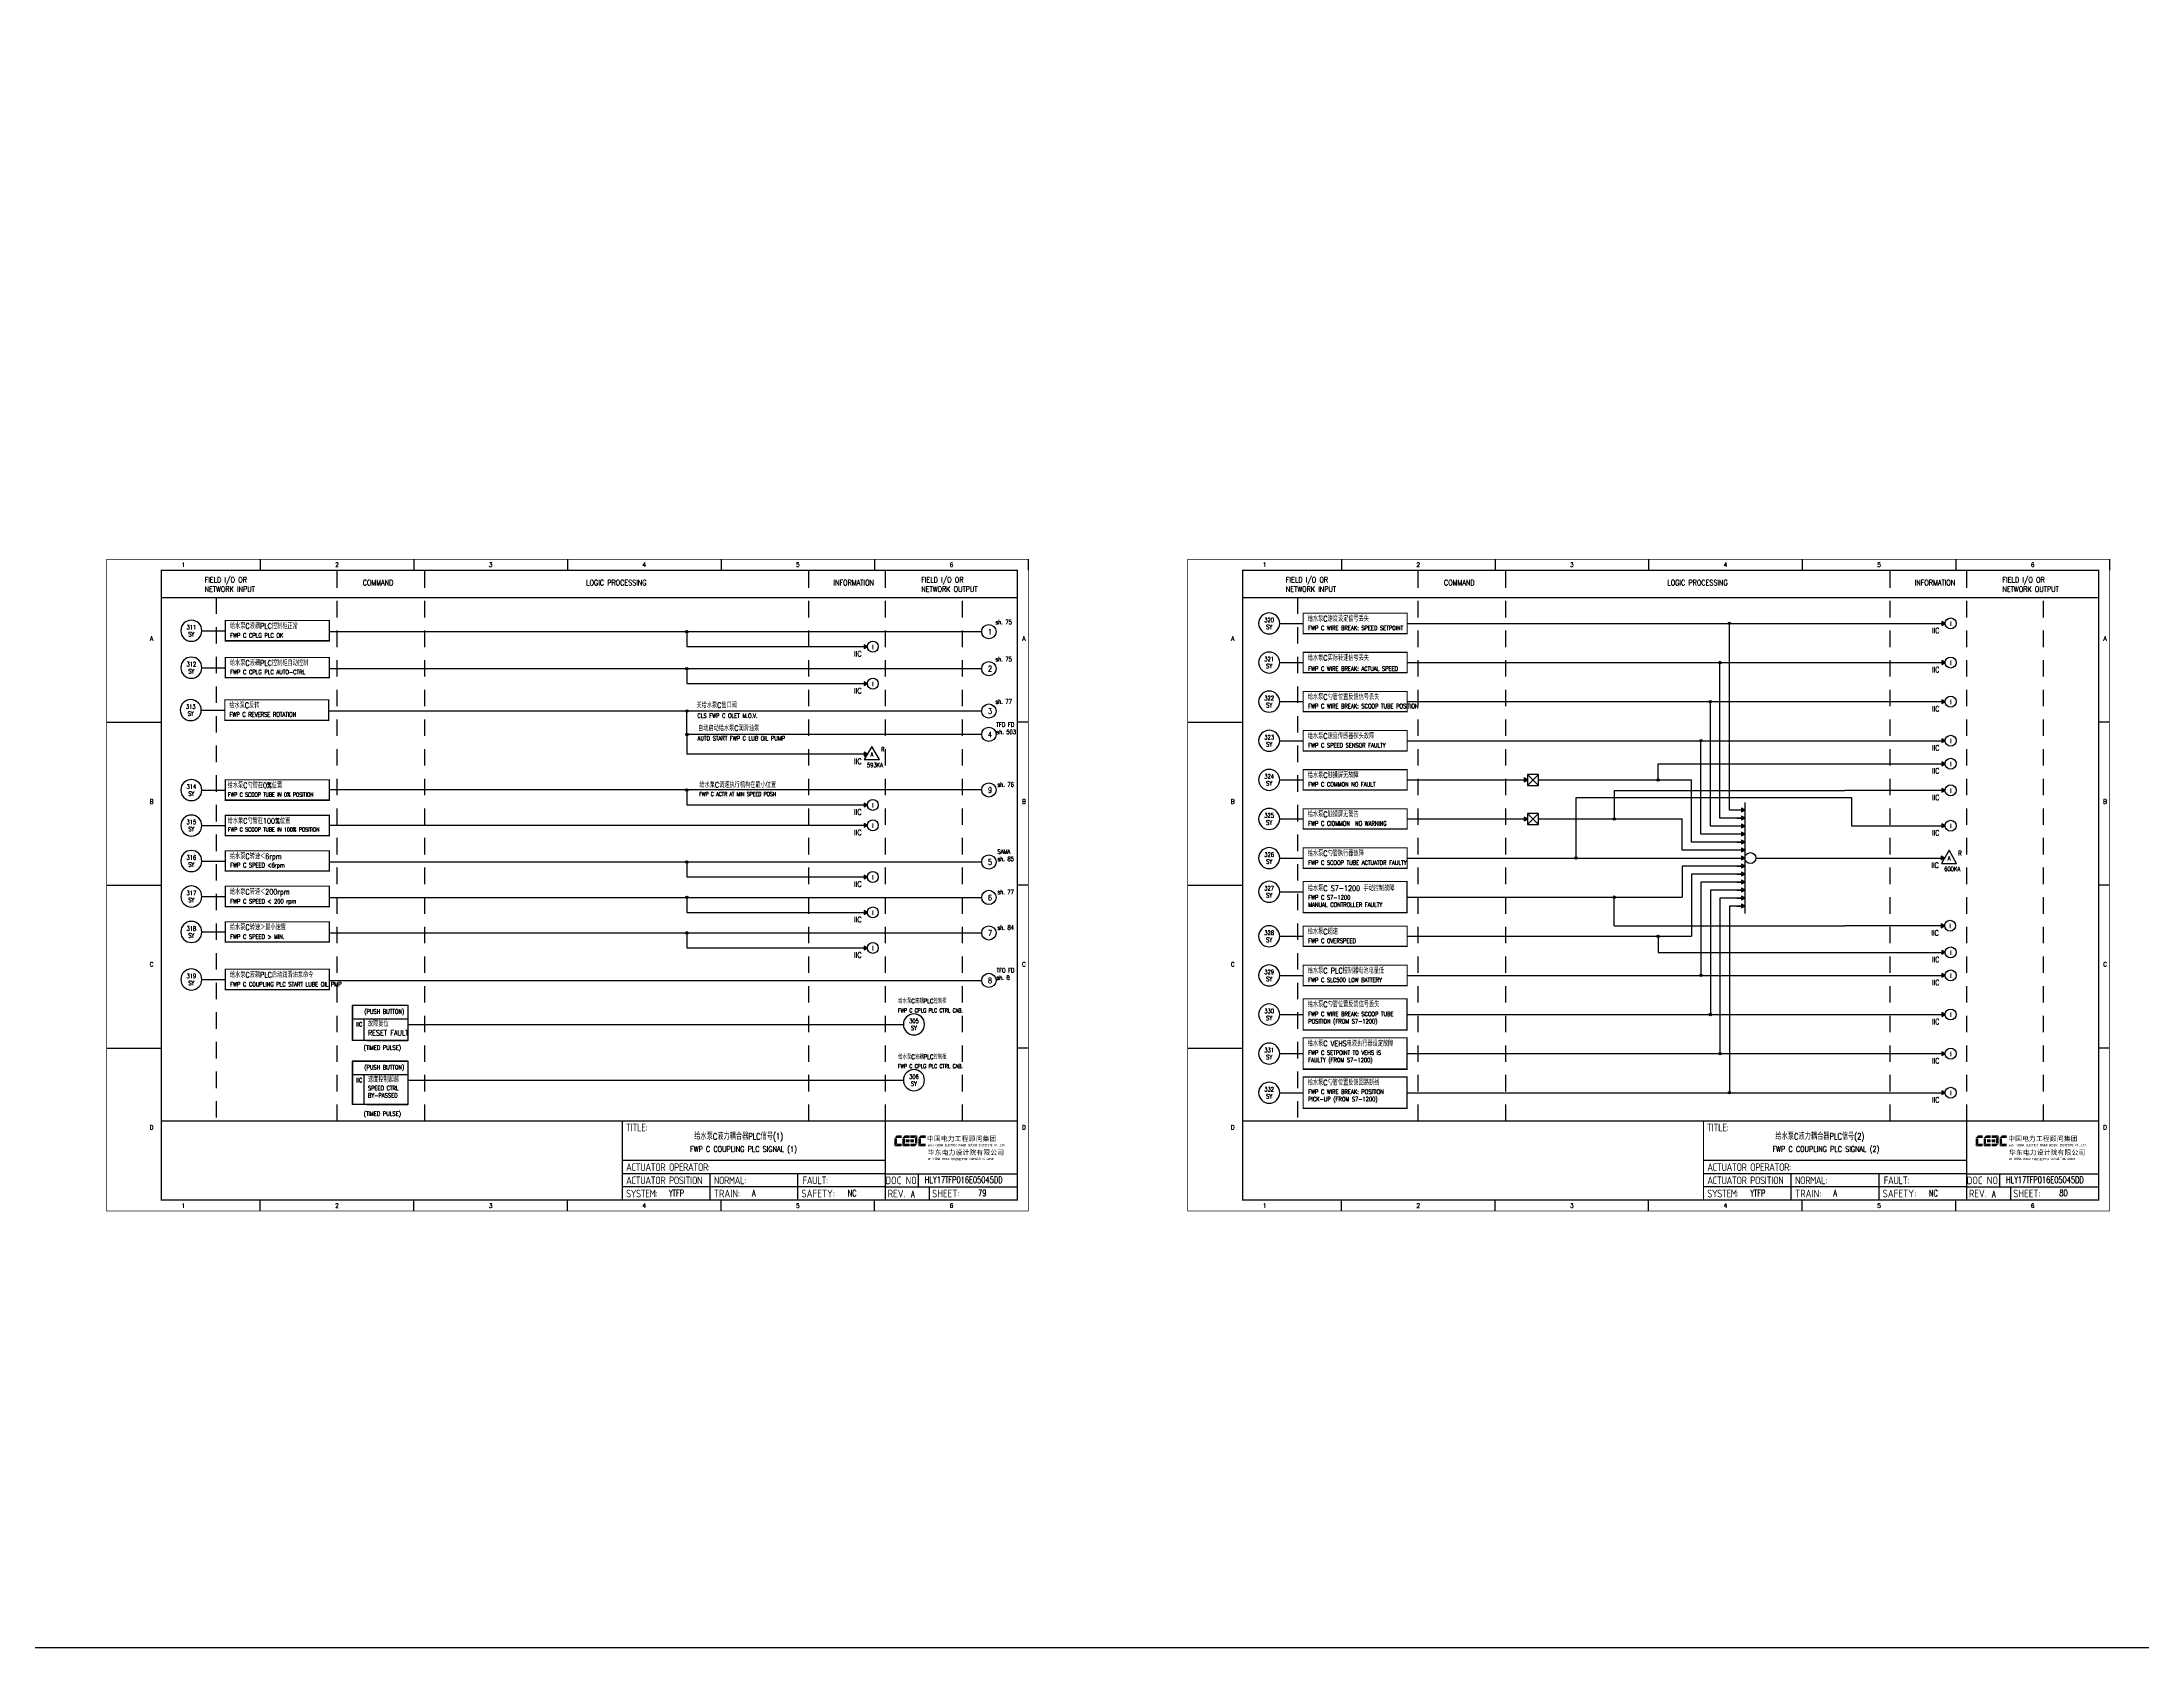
# Model space of a CAD drawing. Header units: millimetres. Extents: x 38833 to 52469, y 29493 to 32647.
# Drawn here: x 46962 to 47919, y 29493 to 30225 of the extents above; entities that cross this region are included whole.
import ezdxf
from ezdxf.enums import TextEntityAlignment as Align

# ---------------------------------------------------------------- set-up
doc = ezdxf.new("R2010")
doc.units = ezdxf.units.MM
doc.linetypes.add('DASHED', pattern=[0.75, 0.5, -0.25])
doc.linetypes.add('JIS_02_0.7', pattern=[1.35, 0.75, -0.6])
for name, color, linetype in [('BORDER', 1, 'Continuous'), ('INSTRUMENT', 4, 'Continuous'), ('MLINE', 6, 'Continuous'), ('TITLE', 1, 'Continuous'), ('TK', 7, 'Continuous'), ('图框_外框线', 7, 'Continuous'), ('图框_标题栏文字', 6, 'Continuous')]:
    doc.layers.add(name, color=color, linetype=linetype)
doc.styles.add('ecepdi', font='simhei.ttf', dxfattribs={"width": 0.9})
doc.styles.get("Standard").update_dxf_attribs({"font": 'romans.shx', "width": 0.7, "bigfont": 'hztxta.shx'})
doc.styles.add('工程字', font='gbenor.shx', dxfattribs={"bigfont": 'gbcbig.shx'})

# ---------------------------------------------------------------- blocks, each defined once
blk = doc.blocks.new('INS00')
at = {"layer": 'INSTRUMENT', "color": 0}
blk.add_lwpolyline([(6, 0, 1), (-6, 0, 1)], format="xyb", close=True, dxfattribs=at)
at = {"layer": 'INSTRUMENT', "flags": 1}
for tag, p in [('INSNAM', (0, 9)), ('INSDGN', (0, -9)), ('INSSUP', (0, -15)), ('INSMAN', (0, -18)), ('INSREM', (0, -21)), ('INSTYP', (0, -12))]:
    blk.add_attdef(tag, text='', height=3, dxfattribs=at).set_placement(p, align=Align.TOP_CENTER)
at = {"layer": 'INSTRUMENT', "width": 0.7}
for tag, p in [('INSIDE', (0, 2)), ('INSSYS', (0, -2))]:
    blk.add_attdef(tag, text='', height=2.5, dxfattribs=at).set_placement(p, align=Align.MIDDLE)
for tag, p in [('INSHH', (6, 3.5)), ('INSL', (6, -3)), ('INSLL', (6, -6))]:
    blk.add_attdef(tag, p, '', height=2.5, dxfattribs=at)
at = {"layer": 'INSTRUMENT', "linetype": 'DASHED', "width": 0.7}
blk.add_attdef('INSH', (6, 0.5), '', height=2.5, dxfattribs=at)
blk = doc.blocks.new('A$C1E0003F3')
h = blk.add_hatch(color=152)
edge = h.paths.add_edge_path()
edge.add_ellipse((5.15, 4.41), major_axis=(0, 0.211), ratio=0.769231, start_angle=-90, end_angle=0)
edge.add_line((5.15, 4.62), (3.22, 4.62))
edge.add_line((3.22, 4.62), (2.09, 3.35))
edge.add_line((2.09, 3.35), (5.32, 3.35))
edge.add_line((5.32, 3.35), (5.32, 4.41))
h.paths.add_polyline_path([(3.22, 3.23), (2.09, 3.23), (2.09, -0.36), (3.22, 0.91)])
edge = h.paths.add_edge_path()
edge.add_line((5.32, 0.81), (3.27, 0.81))
edge.add_line((3.27, 0.81), (2.13, -0.46))
edge.add_line((2.13, -0.46), (5.15, -0.46))
edge.add_ellipse((5.15, -0.25), major_axis=(0, 0.211), ratio=0.769231, start_angle=180, end_angle=270)
edge.add_line((5.32, -0.25), (5.32, 0.81))
h = blk.add_hatch(color=152)
edge = h.paths.add_edge_path()
edge.add_ellipse((8.78, 4.41), major_axis=(0, 0.211), ratio=0.769231, start_angle=-90, end_angle=0)
edge.add_line((8.78, 4.62), (6.84, 4.62))
edge.add_line((6.84, 4.62), (5.71, 3.35))
edge.add_line((5.71, 3.35), (8.94, 3.35))
edge.add_line((8.94, 3.35), (8.94, 4.41))
h.paths.add_polyline_path([(6.84, 3.23), (5.71, 3.23), (5.71, -0.36), (6.84, 0.91)])
edge = h.paths.add_edge_path()
edge.add_ellipse((8.78, 2.49), major_axis=(0, 0.211), ratio=0.769231, start_angle=-90, end_angle=0)
edge.add_line((8.78, 2.7), (7.22, 2.7))
edge.add_line((7.22, 2.7), (7.22, 1.44))
edge.add_line((7.22, 1.44), (8.78, 1.44))
edge.add_ellipse((8.78, 1.65), major_axis=(0, 0.211), ratio=0.769231, start_angle=180, end_angle=270)
edge.add_line((8.94, 1.65), (8.94, 2.49))
edge = h.paths.add_edge_path()
edge.add_line((8.94, 0.81), (6.89, 0.81))
edge.add_line((6.89, 0.81), (5.75, -0.46))
edge.add_line((5.75, -0.46), (8.78, -0.46))
edge.add_ellipse((8.78, -0.25), major_axis=(0, 0.211), ratio=0.769231, start_angle=180, end_angle=270)
edge.add_line((8.94, -0.25), (8.94, 0.81))
h = blk.add_hatch(color=1)
edge = h.paths.add_edge_path()
edge.add_line((12.48, 4.62), (9.46, 4.62))
edge.add_ellipse((9.46, 4.41), major_axis=(0, 0.211), ratio=0.769231, start_angle=0, end_angle=90)
edge.add_line((9.3, 4.41), (9.3, 3.35))
edge.add_line((9.3, 3.35), (11.35, 3.35))
edge.add_line((11.35, 3.35), (12.48, 4.62))
h.paths.add_polyline_path([(12.57, 4.56), (11.38, 3.23), (11.38, 0.93), (12.57, 0.93)])
edge = h.paths.add_edge_path()
edge.add_line((11.03, 2.7), (9.46, 2.7))
edge.add_ellipse((9.46, 2.49), major_axis=(0, 0.211), ratio=0.769231, start_angle=0, end_angle=90)
edge.add_line((9.3, 2.49), (9.3, 1.65))
edge.add_ellipse((9.46, 1.65), major_axis=(0, 0.211), ratio=0.769231, start_angle=90, end_angle=180)
edge.add_line((9.46, 1.44), (11.03, 1.44))
edge.add_line((11.03, 1.44), (11.03, 2.7))
h = blk.add_hatch(color=1)
edge = h.paths.add_edge_path()
edge.add_line((12.58, 0.79), (9.3, 0.79))
edge.add_line((9.3, 0.79), (9.3, -0.27))
edge.add_ellipse((9.46, -0.27), major_axis=(0, 0.211), ratio=0.769231, start_angle=90, end_angle=180)
edge.add_line((9.46, -0.48), (11.43, -0.48))
edge.add_line((11.43, -0.48), (12.58, 0.79))
h = blk.add_hatch(color=152)
edge = h.paths.add_edge_path()
edge.add_ellipse((16.11, 4.41), major_axis=(0, 0.211), ratio=0.769231, start_angle=-90, end_angle=0)
edge.add_line((16.11, 4.62), (14.14, 4.62))
edge.add_line((14.14, 4.62), (13, 3.35))
edge.add_line((13, 3.35), (16.27, 3.35))
edge.add_line((16.27, 3.35), (16.27, 4.41))
h.paths.add_polyline_path([(14.14, 3.23), (13, 3.23), (13, -0.36), (14.14, 0.91)])
edge = h.paths.add_edge_path()
edge.add_line((16.27, 0.81), (14.18, 0.81))
edge.add_line((14.18, 0.81), (13.04, -0.46))
edge.add_line((13.04, -0.46), (16.03, -0.46))
edge.add_ellipse((16.03, -0.15), major_axis=(0, 0.316), ratio=0.769231, start_angle=180, end_angle=270)
edge.add_line((16.27, -0.15), (16.27, 0.81))
at = {"layer": 'TITLE', "color": 7, "style": 'ecepdi'}
for s, p in [('中', (16.92, 1.94)), ('国', (20.09, 2)), ('电', (23.25, 1.99)), ('力', (26.39, 1.96)), ('工', (29.53, 1.95)), ('程', (32.71, 1.98)), ('顾', (35.9, 1.98)), ('问', (39.09, 1.94)), ('集', (42.26, 1.98)), ('团', (45.42, 2.01)), ('华', (17.24, -4.31)), ('东', (20.45, -4.29)), ('电', (23.62, -4.35)), ('力', (26.75, -4.32)), ('设', (29.92, -4.3)), ('计', (33.05, -4.31)), ('院', (36.26, -4.29)), ('有', (39.41, -4.29)), ('限', (42.57, -4.32)), ('公', (45.78, -4.38)), ('司', (48.91, -4.35))]:
    blk.add_text(s, height=2.2, dxfattribs=at).set_placement(p)
at = {"layer": 'TITLE', "color": 7, "style": 'ecepdi', "width": 0.975}
for s, p in [('E', (17.58, 0.02)), ('A', (18.29, 0.03)), ('S', (19, 0.03)), ('T', (19.7, 0.03)), ('C', (21.1, 0.09)), ('H', (21.77, 0.09)), ('I', (22.46, 0.09)), ('N', (23.17, 0.1)), ('A', (23.86, 0.1)), ('E', (25.35, 0.09)), ('L', (26.05, 0.11)), ('E', (26.76, 0.1)), ('C', (27.46, 0.12)), ('T', (28.18, 0.11)), ('R', (28.87, 0.1)), ('I', (29.57, 0.11)), ('C', (30.28, 0.1)), ('P', (31.64, 0.09)), ('O', (32.32, 0.08)), ('W', (33.03, 0.08)), ('E', (33.72, 0.08)), ('R', (34.42, 0.09)), ('D', (35.81, 0.1)), ('E', (36.52, 0.1)), ('S', (37.2, 0.1)), ('I', (37.91, 0.09)), ('G', (38.68, 0.11)), ('N', (39.38, 0.09)), ('I', (40.72, 0.07)), ('N', (41.43, 0.08)), ('S', (42.14, 0.08)), ('T', (42.83, 0.08)), ('I', (43.52, 0.09)), ('T', (44.22, 0.07)), ('U', (44.93, 0.07)), ('T', (45.63, 0.08)), ('E', (46.34, 0.09)), ('C', (47.76, 0.11)), ('O', (48.48, 0.1)), ('L', (50.56, 0.1)), ('T', (51.27, 0.1)), ('D', (51.96, 0.1)), ('O', (17.67, -6.18)), ('OF', (18.01, -6.2)), ('F', (18.37, -6.2)), ('C', (19.8, -6.19)), ('H', (20.47, -6.19)), ('I', (21.15, -6.19)), ('N', (21.87, -6.18)), ('A', (22.56, -6.18)), ('P', (23.98, -6.2)), ('O', (24.66, -6.21)), ('W', (25.36, -6.21)), ('E', (26.06, -6.21)), ('R', (26.75, -6.2)), ('E', (28.19, -6.24)), ('N', (28.91, -6.27)), ('G', (29.62, -6.26)), ('I', (30.32, -6.27)), ('N', (31.02, -6.27)), ('E', (31.7, -6.28)), ('E', (32.41, -6.27)), ('R', (33.1, -6.24)), ('I', (33.81, -6.24)), ('N', (34.51, -6.26)), ('G', (35.2, -6.24)), ('C', (36.61, -6.19)), ('O', (37.3, -6.21)), ('N', (38, -6.2)), ('S', (38.71, -6.21)), ('U', (39.41, -6.18)), ('L', (40.11, -6.18)), ('T', (40.81, -6.19)), ('I', (41.51, -6.21)), ('N', (42.2, -6.21)), ('G', (42.91, -6.17)), ('G', (44.29, -6.2)), ('R', (45, -6.21)), ('O', (45.69, -6.22)), ('U', (46.39, -6.2)), ('P', (47.1, -6.23)), ('.', (49.23, 0.1)), (',', (49.87, 0.1)), ('.', (52.72, 0.11))]:
    blk.add_text(s, height=1, dxfattribs=at).set_placement(p, align=Align.MIDDLE_CENTER)
blk = doc.blocks.new('A$C613255F0')
for p, q in [((70, 297), (70, 292)), ((140, 297), (140, 292)), ((210, 297), (210, 292)), ((280, 297), (280, 292)), ((350, 297), (350, 292)), ((420, 297), (420, 292)), ((0, 222.75), (25, 222.75)), ((420, 222.75), (415, 222.75)), ((0, 148.5), (25, 148.5)), ((420, 148.5), (415, 148.5)), ((0, 74.25), (25, 74.25)), ((420, 74.25), (415, 74.25)), ((70, 0), (70, 5)), ((140, 0), (140, 5)), ((210, 0), (210, 5)), ((280, 0), (280, 5)), ((350, 0), (350, 5))]:
    blk.add_line(p, q)
at = {"layer": 'MLINE', "linetype": 'JIS_02_0.7', "ltscale": 10}
for p, q in [((105, 41), (105, 292)), ((145, 41), (145, 292)), ((320, 41), (320, 292)), ((355, 41), (355, 292)), ((50, 279.56), (50, 41)), ((390, 41), (390, 279.56))]:
    blk.add_line(p, q, dxfattribs=at)
at = {"layer": 'MLINE'}
blk.add_line((25, 279.56), (415, 279.56), dxfattribs=at)
at = {"layer": '图框_外框线'}
for p, q in [((355, 5), (355, 41)), ((355, 23), (235, 23)), ((355, 17), (235, 17)), ((355, 11), (235, 11)), ((355, 11), (235, 11)), ((275, 11), (275, 17)), ((275, 5), (275, 11)), ((315, 11), (315, 17)), ((315, 5), (315, 11)), ((355, 17), (415, 17)), ((355, 11), (415, 11)), ((370, 11), (370, 17)), ((375, 5), (375, 11))]:
    blk.add_line(p, q, dxfattribs=at)
for points, const_width in [([(0, 0), (420, 0), (420, 297), (0, 297)], 0.3), ([(25, 5), (415, 5), (415, 292), (25, 292)], 0.6)]:
    blk.add_lwpolyline(points, close=True, dxfattribs=dict(at, const_width=const_width))
at = {"layer": '图框_外框线', "const_width": 0.6}
blk.add_lwpolyline([(235, 41), (25, 41)], dxfattribs=at)
at = {"layer": '图框_外框线'}
blk.add_lwpolyline([(415, 41, 0.6, 0.6, 0), (235, 41, 0.6, 0.6, 0), (235, 5, 0, 0, 0)], format="xyseb", dxfattribs=at)
blk.add_blockref('A$C1E0003F3', (356.94, 29.95))
at = {"layer": 'MLINE', "char_height": 2.5, "width": 31.8959, "attachment_point": 1}
for s, insert in [('FIELD I/O OR', (44.67, 288.89)), ('COMMAND', (116.74, 287.58)), ('LOGIC PROCESSING', (218.52, 287.58)), ('INFORMATION', (331.25, 287.58)), ('FIELD I/O OR', (371.22, 288.89)), ('NETWORK INPUT', (44.67, 284.64)), ('NETWORK OUTPUT', (371.22, 284.64))]:
    blk.add_mtext(s, dxfattribs=dict(at, insert=insert))
at = {"layer": 'TK', "color": 3}
for s, p in [('1', (35, 294.5)), ('2', (105, 294.5)), ('3', (175, 294.5)), ('4', (245, 294.5)), ('5', (315, 294.5)), ('6', (385, 294.5)), ('1', (35, 2.5)), ('2', (105, 2.5)), ('3', (175, 2.5)), ('4', (245, 2.5)), ('5', (315, 2.5)), ('6', (385, 2.5))]:
    blk.add_text(s, height=2, dxfattribs=at).set_placement(p, align=Align.MIDDLE)
for s, p in [('A', (20.5, 259.88)), ('A', (418, 259.88)), ('B', (20.5, 185.62)), ('B', (418, 185.62)), ('C', (20.5, 111.38)), ('C', (418, 111.38)), ('D', (20.5, 37.12)), ('D', (418, 37.12))]:
    blk.add_text(s, height=2, dxfattribs=at).set_placement(p, align=Align.CENTER)
at = {"layer": '图框_标题栏文字', "char_height": 3.5, "style": '工程字'}
for s, insert, width, attachment_point in [('{\\T0.9; TITLE:}', (234.86, 38.09), 14.2249, 4), ('{\\T0.9; ACTUATOR OPERATOR:}', (235, 20), 40, 4), ('{\\T0.9; ACTUATOR POSITION}', (235, 14), 45, 4), ('{\\T0.9; SYSTEM:}', (235, 8), 17.9526, 4), ('{\\T0.9; }TRAIN: ', (275, 8), 17.6638, 4), ('{\\T0.9; NORMAL:}', (275, 14), 18.2557, 4), ('SAFETY:', (324.3, 8), 22.3993, 5), ('{\\T0.9; FAULT:}', (315.44, 14), 15, 4), ('DOC NO.', (362.5, 14), 15, 5), ('REV.', (360, 8), 10, 5), ('SHEET:', (382.42, 8), 20, 5)]:
    blk.add_mtext(s, dxfattribs=dict(at, insert=insert, width=width, attachment_point=attachment_point))

msp = doc.modelspace()

# ---------------------------------------------------------------- hatches: boundary and pattern name
h = msp.add_hatch(color=256)
edge = h.paths.add_edge_path()
edge.add_arc((47255.66, 29956.21), 0.55, 0, 360)
h = msp.add_hatch(color=256)
edge = h.paths.add_edge_path()
edge.add_arc((47730.74, 29959.93), 0.55, 0, 360)
for points in [[(47829.08, 29959.93), (47827.58, 29960.8), (47827.58, 29959.06)], [(47337.92, 29949.35), (47336.42, 29950.22), (47336.42, 29948.49)], [(47829.08, 29942.11), (47827.58, 29942.98), (47827.58, 29941.24)], [(47337.92, 29932.5), (47336.42, 29933.37), (47336.42, 29931.64)], [(47829.08, 29924.29), (47827.58, 29925.16), (47827.58, 29923.43)], [(47829.08, 29906.47), (47827.58, 29907.34), (47827.58, 29905.61)], [(47337.92, 29900.36), (47336.42, 29901.23), (47336.42, 29899.5)], [(47829.08, 29895.99), (47827.58, 29896.85), (47827.58, 29895.12)], [(47829.08, 29883.86), (47827.58, 29884.72), (47827.58, 29882.99)], [(47337.92, 29877.23), (47336.42, 29878.1), (47336.42, 29876.37)], [(47337.92, 29867.92), (47336.42, 29868.79), (47336.42, 29867.06)], [(47829.08, 29867.75), (47827.58, 29868.62), (47827.58, 29866.89)], [(47828.79, 29853.01), (47827.29, 29853.88), (47827.29, 29852.15)], [(47337.92, 29844.41), (47336.42, 29845.28), (47336.42, 29843.55)], [(47337.92, 29828.25), (47336.42, 29829.12), (47336.42, 29827.38)], [(47828.79, 29822.17), (47827.29, 29823.03), (47827.29, 29821.3)], [(47337.92, 29812.09), (47336.42, 29812.95), (47336.42, 29811.22)], [(47829.08, 29810.04), (47827.58, 29810.91), (47827.58, 29809.17)], [(47829.08, 29799.55), (47827.58, 29800.42), (47827.58, 29798.69)], [(47829.08, 29781.74), (47827.58, 29782.6), (47827.58, 29780.87)], [(47829.08, 29763.92), (47827.58, 29764.78), (47827.58, 29763.05)], [(47829.08, 29746.1), (47827.58, 29746.96), (47827.58, 29745.23)]]:
    msp.add_hatch(color=256).paths.add_polyline_path(points)
h = msp.add_hatch(color=256)
edge = h.paths.add_edge_path()
edge.add_arc((47726.42, 29942.11), 0.55, 0, 360)
h = msp.add_hatch(color=256)
edge = h.paths.add_edge_path()
edge.add_arc((47255.66, 29939.36), 0.55, 0, 360)
h = msp.add_hatch(color=256)
edge = h.paths.add_edge_path()
edge.add_arc((47722.11, 29924.29), 0.55, 0, 360)
h = msp.add_hatch(color=256)
edge = h.paths.add_edge_path()
edge.add_arc((47255.69, 29919.97), 0.55, 0, 360)
h = msp.add_hatch(color=256)
edge = h.paths.add_edge_path()
edge.add_arc((47255.69, 29909.33), 0.55, 0, 360)
h = msp.add_hatch(color=256)
edge = h.paths.add_edge_path()
edge.add_arc((47717.79, 29906.47), 0.55, 0, 360)
h = msp.add_hatch(color=256)
edge = h.paths.add_edge_path()
edge.add_arc((47255.66, 29884.09), 0.55, 0, 360)
h = msp.add_hatch(color=256)
edge = h.paths.add_edge_path()
edge.add_arc((47698.27, 29888.65), 0.55, 0, 360)
h = msp.add_hatch(color=256)
edge = h.paths.add_edge_path()
edge.add_arc((47678.29, 29870.83), 0.55, 0, 360)
h = msp.add_hatch(color=256)
edge = h.paths.add_edge_path()
edge.add_arc((47255.66, 29851.27), 0.55, 0, 360)
h = msp.add_hatch(color=256)
edge = h.paths.add_edge_path()
edge.add_arc((47660.86, 29853.01), 0.55, 0, 360)
h = msp.add_hatch(color=256)
edge = h.paths.add_edge_path()
edge.add_arc((47255.66, 29835.1), 0.55, 0, 360)
h = msp.add_hatch(color=256)
edge = h.paths.add_edge_path()
edge.add_arc((47678.29, 29835.19), 0.55, 0, 360)
h = msp.add_hatch(color=256)
edge = h.paths.add_edge_path()
edge.add_arc((47255.66, 29818.94), 0.55, 0, 360)
h = msp.add_hatch(color=256)
edge = h.paths.add_edge_path()
edge.add_arc((47698.27, 29817.37), 0.55, 0, 360)
h = msp.add_hatch(color=256)
edge = h.paths.add_edge_path()
edge.add_arc((47717.79, 29799.55), 0.55, 0, 360)
h = msp.add_hatch(color=256)
edge = h.paths.add_edge_path()
edge.add_arc((47722.11, 29781.74), 0.55, 0, 360)
h = msp.add_hatch(color=256)
edge = h.paths.add_edge_path()
edge.add_arc((47726.42, 29763.92), 0.55, 0, 360)
h = msp.add_hatch(color=256)
edge = h.paths.add_edge_path()
edge.add_arc((47730.74, 29746.1), 0.55, 0, 360)
at = {"layer": 'BORDER'}
for points in [[(47638.73, 29888.65), (47637.23, 29889.52), (47637.23, 29887.79)], [(47737.79, 29874.89), (47736.29, 29875.75), (47736.29, 29874.02)], [(47638.73, 29870.83), (47637.23, 29871.7), (47637.23, 29869.97)], [(47737.79, 29871.24), (47736.29, 29872.11), (47736.29, 29870.38)], [(47737.79, 29867.6), (47736.29, 29868.46), (47736.29, 29866.73)], [(47737.79, 29863.95), (47736.29, 29864.82), (47736.29, 29863.08)], [(47737.79, 29860.3), (47736.29, 29861.17), (47736.29, 29859.44)], [(47737.79, 29856.66), (47736.29, 29857.52), (47736.29, 29855.79)], [(47737.79, 29853.01), (47736.29, 29853.88), (47736.29, 29852.15)], [(47737.79, 29849.37), (47736.29, 29850.23), (47736.29, 29848.5)], [(47737.79, 29845.72), (47736.29, 29846.59), (47736.29, 29844.86)], [(47737.79, 29842.08), (47736.29, 29842.94), (47736.29, 29841.21)], [(47737.79, 29838.43), (47736.29, 29839.3), (47736.29, 29837.56)], [(47737.79, 29834.78), (47736.29, 29835.65), (47736.29, 29833.92)], [(47737.79, 29831.14), (47736.29, 29832), (47736.29, 29830.27)]]:
    msp.add_hatch(color=256, dxfattribs=at).paths.add_polyline_path(points)

# ---------------------------------------------------------------- linework, layer by layer
for p, q in [((47092.78, 29951.94), (47092.78, 29961.28)), ((47034.68, 29956.61), (47045.38, 29956.61)), ((47092.78, 29951.94), (47045.38, 29951.94)), ((47092.78, 29956.21), (47390.05, 29956.21)), ((47255.66, 29956.21), (47255.66, 29949.35)), ((47525.83, 29959.93), (47536.53, 29959.93)), ((47583.93, 29955.26), (47536.53, 29955.26)), ((47583.93, 29959.93), (47829.08, 29959.93)), ((47730.74, 29874.89), (47730.74, 29959.93)), ((47092.78, 29935.09), (47092.78, 29944.43)), ((47255.66, 29949.35), (47337.92, 29949.35)), ((47525.83, 29942.11), (47536.53, 29942.11)), ((47583.93, 29942.11), (47829.08, 29942.11)), ((47726.42, 29871.24), (47726.42, 29942.11)), ((47034.68, 29939.76), (47045.38, 29939.76)), ((47092.78, 29935.09), (47045.38, 29935.09)), ((47092.78, 29939.36), (47390.05, 29939.36)), ((47255.66, 29939.36), (47255.66, 29932.5)), ((47255.66, 29932.5), (47337.92, 29932.5)), ((47583.93, 29937.44), (47536.53, 29937.44)), ((47092.5, 29915.76), (47092.5, 29925.1)), ((47525.83, 29924.29), (47536.53, 29924.29)), ((47583.93, 29924.29), (47829.08, 29924.29)), ((47722.11, 29867.6), (47722.11, 29924.29)), ((47034.4, 29920.43), (47045.1, 29920.43)), ((47092.5, 29915.76), (47045.1, 29915.76)), ((47092.5, 29920.03), (47390.05, 29920.03)), ((47255.66, 29909.39), (47255.66, 29920.03)), ((47583.93, 29919.62), (47536.53, 29919.62)), ((47255.66, 29909.41), (47390.05, 29909.41)), ((47255.66, 29909.41), (47255.66, 29900.36)), ((47525.83, 29906.47), (47536.53, 29906.47)), ((47583.93, 29906.47), (47829.08, 29906.47)), ((47717.79, 29863.95), (47717.79, 29906.47)), ((47337.92, 29900.36), (47255.66, 29900.36)), ((47583.93, 29901.8), (47536.53, 29901.8)), ((47698.27, 29888.65), (47698.27, 29895.99)), ((47698.27, 29895.99), (47829.08, 29895.99)), ((47092.78, 29879.33), (47092.78, 29888.67)), ((47525.83, 29888.65), (47536.53, 29888.65)), ((47583.93, 29888.65), (47638.73, 29888.65)), ((47643.73, 29888.65), (47713.47, 29888.65)), ((47713.47, 29860.3), (47713.47, 29888.65)), ((47034.68, 29884), (47045.38, 29884)), ((47092.78, 29879.33), (47045.38, 29879.33)), ((47390.05, 29884.09), (47092.78, 29884.09)), ((47255.66, 29884.09), (47255.66, 29877.23)), ((47255.66, 29877.23), (47337.92, 29877.23)), ((47583.93, 29883.98), (47536.53, 29883.98)), ((47660.86, 29853.01), (47660.86, 29880.64)), ((47660.86, 29880.64), (47786.32, 29880.64)), ((47678.29, 29883.86), (47783.38, 29883.86)), ((47678.29, 29883.86), (47678.29, 29870.83)), ((47829.08, 29883.86), (47783.38, 29883.86)), ((47786.32, 29880.64), (47786.32, 29867.75)), ((47034.68, 29867.83), (47045.38, 29867.83)), ((47092.78, 29863.16), (47092.78, 29872.5)), ((47337.92, 29867.92), (47092.78, 29867.92)), ((47525.83, 29870.83), (47536.53, 29870.83)), ((47583.93, 29866.16), (47536.53, 29866.16)), ((47583.93, 29870.83), (47638.73, 29870.83)), ((47643.73, 29870.83), (47709.15, 29870.83)), ((47709.15, 29856.66), (47709.15, 29870.83)), ((47737.79, 29867.6), (47722.11, 29867.6)), ((47737.79, 29871.24), (47726.42, 29871.24)), ((47737.79, 29874.89), (47730.74, 29874.89)), ((47786.32, 29867.75), (47829.08, 29867.75)), ((47092.78, 29863.16), (47045.38, 29863.16)), ((47092.78, 29847), (47092.78, 29856.34)), ((47737.79, 29856.66), (47709.15, 29856.66)), ((47737.79, 29860.3), (47713.47, 29860.3)), ((47737.79, 29863.95), (47717.79, 29863.95)), ((47034.68, 29851.67), (47045.38, 29851.67)), ((47092.78, 29847), (47045.38, 29847)), ((47092.78, 29851.27), (47390.05, 29851.27)), ((47255.66, 29851.27), (47255.66, 29844.41)), ((47525.83, 29853.01), (47536.53, 29853.01)), ((47583.93, 29848.34), (47536.53, 29848.34)), ((47583.93, 29853.01), (47737.79, 29853.01)), ((47737.79, 29849.37), (47709.15, 29849.37)), ((47709.15, 29849.37), (47709.15, 29835.19)), ((47742.79, 29853.01), (47828.79, 29853.01)), ((47092.78, 29830.83), (47092.78, 29840.17)), ((47255.66, 29844.41), (47337.92, 29844.41)), ((47525.83, 29837.67), (47536.53, 29837.67)), ((47583.93, 29828.04), (47583.93, 29842.34)), ((47737.79, 29845.72), (47713.47, 29845.72)), ((47713.47, 29845.72), (47713.47, 29817.37)), ((47737.79, 29842.08), (47717.79, 29842.08)), ((47717.79, 29842.08), (47717.79, 29799.55)), ((47737.79, 29838.43), (47722.11, 29838.43)), ((47722.11, 29838.43), (47722.11, 29781.74)), ((47034.68, 29835.5), (47045.38, 29835.5)), ((47092.78, 29830.83), (47045.38, 29830.83)), ((47092.78, 29835.1), (47390.05, 29835.1)), ((47255.66, 29835.1), (47255.66, 29828.25)), ((47255.66, 29828.25), (47337.92, 29828.25)), ((47583.93, 29828.04), (47536.53, 29828.04)), ((47583.93, 29835.19), (47709.15, 29835.19)), ((47678.29, 29822.17), (47678.29, 29835.19)), ((47737.79, 29834.78), (47726.42, 29834.78)), ((47726.42, 29834.78), (47726.42, 29763.92)), ((47737.79, 29831.14), (47730.74, 29831.14)), ((47730.74, 29831.14), (47730.74, 29746.1)), ((47034.68, 29819.34), (47045.38, 29819.34)), ((47092.78, 29814.67), (47092.78, 29824.01)), ((47092.78, 29818.94), (47390.05, 29818.94)), ((47255.66, 29818.94), (47255.66, 29812.09)), ((47678.29, 29822.17), (47783.38, 29822.17)), ((47829.08, 29822.17), (47783.38, 29822.17)), ((47092.78, 29814.67), (47045.38, 29814.67)), ((47255.66, 29812.09), (47337.92, 29812.09)), ((47525.83, 29817.37), (47536.53, 29817.37)), ((47583.93, 29812.7), (47536.53, 29812.7)), ((47583.93, 29817.37), (47713.47, 29817.37)), ((47698.27, 29817.37), (47698.27, 29810.04)), ((47698.27, 29810.04), (47829.08, 29810.04)), ((47525.83, 29799.55), (47536.53, 29799.55)), ((47583.93, 29799.55), (47828.79, 29799.55)), ((47034.68, 29797.7), (47045.38, 29797.7)), ((47092.78, 29793.03), (47045.38, 29793.03)), ((47092.78, 29797.3), (47390.05, 29797.3)), ((47583.93, 29794.88), (47536.53, 29794.88)), ((47583.93, 29774.58), (47583.93, 29788.89)), ((47103.38, 29779.84), (47128.55, 29779.84)), ((47108.48, 29779.84), (47108.48, 29769.86)), ((47525.83, 29781.74), (47536.53, 29781.74)), ((47583.93, 29781.74), (47828.79, 29781.74)), ((47109.8, 29769.86), (47128.55, 29769.86)), ((47109.8, 29769.86), (47128.55, 29769.86)), ((47128.55, 29777.23), (47354.37, 29777.23)), ((47583.93, 29774.58), (47536.53, 29774.58)), ((47583.93, 29756.76), (47583.93, 29771.07)), ((47525.83, 29763.92), (47536.53, 29763.92)), ((47583.93, 29763.92), (47828.79, 29763.92)), ((47103.38, 29754.41), (47128.55, 29754.41)), ((47108.48, 29754.41), (47108.48, 29740.79)), ((47128.55, 29751.81), (47354.37, 29751.81)), ((47583.93, 29756.76), (47536.53, 29756.76)), ((47583.93, 29738.95), (47583.93, 29753.25)), ((47525.83, 29746.1), (47536.53, 29746.1)), ((47583.93, 29746.1), (47828.79, 29746.1)), ((47109.8, 29740.79), (47128.55, 29740.79)), ((47109.8, 29740.79), (47128.55, 29740.79)), ((47583.93, 29738.95), (47536.53, 29738.95))]:
    msp.add_line(p, q)
for points in [[(39417.51, 32646.72), (50497.51, 32646.72), (50497.51, 29493.1), (39417.51, 29493.1)], [(47829.08, 29959.93), (47827.58, 29960.8), (47827.58, 29959.06)], [(47337.92, 29949.35), (47336.42, 29950.22), (47336.42, 29948.49)], [(47829.08, 29942.11), (47827.58, 29942.98), (47827.58, 29941.24)], [(47337.92, 29932.5), (47336.42, 29933.37), (47336.42, 29931.64)], [(47829.08, 29924.29), (47827.58, 29925.16), (47827.58, 29923.43)], [(47829.08, 29906.47), (47827.58, 29907.34), (47827.58, 29905.61)], [(47337.92, 29900.36), (47336.42, 29901.23), (47336.42, 29899.5)], [(47829.08, 29895.99), (47827.58, 29896.85), (47827.58, 29895.12)], [(47829.08, 29883.86), (47827.58, 29884.72), (47827.58, 29882.99)], [(47337.92, 29877.23), (47336.42, 29878.1), (47336.42, 29876.37)], [(47337.92, 29867.92), (47336.42, 29868.79), (47336.42, 29867.06)], [(47829.08, 29867.75), (47827.58, 29868.62), (47827.58, 29866.89)], [(47828.79, 29853.01), (47827.29, 29853.88), (47827.29, 29852.15)], [(47337.92, 29844.41), (47336.42, 29845.28), (47336.42, 29843.55)], [(47337.92, 29828.25), (47336.42, 29829.12), (47336.42, 29827.38)], [(47828.79, 29822.17), (47827.29, 29823.03), (47827.29, 29821.3)], [(47337.92, 29812.09), (47336.42, 29812.95), (47336.42, 29811.22)], [(47829.08, 29810.04), (47827.58, 29810.91), (47827.58, 29809.17)], [(47829.08, 29799.55), (47827.58, 29800.42), (47827.58, 29798.69)], [(47103.38, 29785.96), (47128.55, 29785.96), (47128.55, 29769.86), (47103.38, 29769.86)], [(47829.08, 29781.74), (47827.58, 29782.6), (47827.58, 29780.87)], [(47103.38, 29760.54), (47128.55, 29760.54), (47128.55, 29740.79), (47103.38, 29740.79)], [(47829.08, 29763.92), (47827.58, 29764.78), (47827.58, 29763.05)], [(47829.08, 29746.1), (47827.58, 29746.96), (47827.58, 29745.23)]]:
    msp.add_lwpolyline(points, close=True)
at = {"const_width": 0.5}
for points in [[(47045.38, 29961.28), (47092.78, 29961.28), (47092.78, 29951.94), (47045.38, 29951.94), (47045.38, 29961.28)], [(47536.53, 29964.6), (47583.93, 29964.6), (47583.93, 29955.26), (47536.53, 29955.26), (47536.53, 29964.6)], [(47045.38, 29944.43), (47092.78, 29944.43), (47092.78, 29935.09), (47045.38, 29935.09), (47045.38, 29944.43)], [(47536.53, 29946.78), (47583.93, 29946.78), (47583.93, 29937.44), (47536.53, 29937.44), (47536.53, 29946.78)], [(47045.1, 29925.1), (47092.5, 29925.1), (47092.5, 29915.76), (47045.1, 29915.76), (47045.1, 29925.1)], [(47536.53, 29928.96), (47583.93, 29928.96), (47583.93, 29919.62), (47536.53, 29919.62), (47536.53, 29928.96)], [(47536.53, 29911.14), (47583.93, 29911.14), (47583.93, 29901.8), (47536.53, 29901.8), (47536.53, 29911.14)], [(47045.38, 29888.67), (47092.78, 29888.67), (47092.78, 29879.33), (47045.38, 29879.33), (47045.38, 29888.67)], [(47536.53, 29893.32), (47583.93, 29893.32), (47583.93, 29883.98), (47536.53, 29883.98), (47536.53, 29893.32)], [(47536.53, 29875.5), (47583.93, 29875.5), (47583.93, 29866.16), (47536.53, 29866.16), (47536.53, 29875.5)], [(47045.38, 29872.5), (47092.78, 29872.5), (47092.78, 29863.16), (47045.38, 29863.16), (47045.38, 29872.5)], [(47045.38, 29856.34), (47092.78, 29856.34), (47092.78, 29847), (47045.38, 29847), (47045.38, 29856.34)], [(47536.53, 29857.68), (47583.93, 29857.68), (47583.93, 29848.34), (47536.53, 29848.34), (47536.53, 29857.68)], [(47045.38, 29840.17), (47092.78, 29840.17), (47092.78, 29830.83), (47045.38, 29830.83), (47045.38, 29840.17)], [(47536.53, 29842.34), (47583.93, 29842.34), (47583.93, 29828.04), (47536.53, 29828.04), (47536.53, 29842.34)], [(47045.38, 29824.01), (47092.78, 29824.01), (47092.78, 29814.67), (47045.38, 29814.67), (47045.38, 29824.01)], [(47536.53, 29822.04), (47583.93, 29822.04), (47583.93, 29812.7), (47536.53, 29812.7), (47536.53, 29822.04)], [(47045.38, 29802.37), (47092.78, 29802.37), (47092.78, 29793.03), (47045.38, 29793.03), (47045.38, 29802.37)], [(47536.53, 29804.22), (47583.93, 29804.22), (47583.93, 29794.88), (47536.53, 29794.88), (47536.53, 29804.22)], [(47536.53, 29788.89), (47583.93, 29788.89), (47583.93, 29774.58), (47536.53, 29774.58), (47536.53, 29788.89)], [(47103.38, 29785.96), (47128.55, 29785.96), (47128.55, 29769.86), (47103.38, 29769.86), (47103.38, 29785.96)], [(47536.53, 29771.07), (47583.93, 29771.07), (47583.93, 29756.76), (47536.53, 29756.76), (47536.53, 29771.07)], [(47103.38, 29760.54), (47128.55, 29760.54), (47128.55, 29740.79), (47103.38, 29740.79), (47103.38, 29760.54)], [(47536.53, 29753.25), (47583.93, 29753.25), (47583.93, 29738.95), (47536.53, 29738.95), (47536.53, 29753.25)]]:
    msp.add_lwpolyline(points, dxfattribs=at)
at = {"color": 1}
for points in [[(47343.41, 29897.91), (47339.94, 29903.91), (47336.48, 29897.91)], [(47834.28, 29850.56), (47830.81, 29856.56), (47827.35, 29850.56)]]:
    msp.add_lwpolyline(points, close=True, dxfattribs=at)
for centre, radius in [((47831.58, 29959.93), 2.5), ((47255.66, 29956.21), 0.55), ((47340.42, 29949.35), 2.5), ((47393.3, 29956.18), 3.25), ((47730.74, 29959.93), 0.55), ((47393.3, 29939.33), 3.25), ((47726.42, 29942.11), 0.55), ((47831.58, 29942.11), 2.5), ((47255.66, 29939.36), 0.55), ((47340.42, 29932.5), 2.5), ((47393.3, 29920), 3.25), ((47722.11, 29924.29), 0.55), ((47831.58, 29924.29), 2.5), ((47255.69, 29919.97), 0.55), ((47255.69, 29909.33), 0.55), ((47393.3, 29909.38), 3.25), ((47717.79, 29906.47), 0.55), ((47831.58, 29906.47), 2.5), ((47831.58, 29895.99), 2.5), ((47255.66, 29884.09), 0.55), ((47393.3, 29884.06), 3.25), ((47698.27, 29888.65), 0.55), ((47831.58, 29883.86), 2.5), ((47340.42, 29877.23), 2.5), ((47340.42, 29867.92), 2.5), ((47678.29, 29870.83), 0.55), ((47831.58, 29867.75), 2.5), ((47255.66, 29851.27), 0.55), ((47340.42, 29844.41), 2.5), ((47393.3, 29851.24), 3.25), ((47660.86, 29853.01), 0.55), ((47393.3, 29835.07), 3.25), ((47255.66, 29835.1), 0.55), ((47340.42, 29828.25), 2.5), ((47678.29, 29835.19), 0.55), ((47255.66, 29818.94), 0.55), ((47393.3, 29818.91), 3.25), ((47698.27, 29817.37), 0.55), ((47831.29, 29822.17), 2.5), ((47340.42, 29812.09), 2.5), ((47831.58, 29810.04), 2.5), ((47393.3, 29797.27), 3.25), ((47717.79, 29799.55), 0.55), ((47831.58, 29799.55), 2.5), ((47722.11, 29781.74), 0.55), ((47831.58, 29781.74), 2.5), ((47726.42, 29763.92), 0.55), ((47831.58, 29763.92), 2.5), ((47730.74, 29746.1), 0.55), ((47831.58, 29746.1), 2.5)]:
    msp.add_circle(centre, radius)
at = {"layer": 'BORDER'}
for p, q in [((47635.14, 29888.65), (47638.73, 29888.65)), ((47638.73, 29891.15), (47643.73, 29886.15)), ((47643.73, 29891.15), (47638.73, 29886.15)), ((47643.73, 29888.65), (47645.73, 29888.65)), ((47737.79, 29878.34), (47737.79, 29827.69)), ((47635.14, 29870.83), (47638.73, 29870.83)), ((47638.73, 29873.33), (47643.73, 29868.33)), ((47643.73, 29873.33), (47638.73, 29868.33)), ((47643.73, 29870.83), (47645.73, 29870.83)), ((47737.79, 29874.89), (47734.2, 29874.89)), ((47734.2, 29871.24), (47737.79, 29871.24)), ((47737.79, 29867.6), (47734.2, 29867.6)), ((47737.79, 29863.95), (47734.2, 29863.95)), ((47734.2, 29860.3), (47737.79, 29860.3)), ((47737.79, 29856.66), (47734.2, 29856.66)), ((47734.2, 29853.01), (47737.79, 29853.01)), ((47734.2, 29849.37), (47737.79, 29849.37)), ((47742.79, 29853.01), (47744.79, 29853.01)), ((47734.2, 29845.72), (47737.79, 29845.72)), ((47734.2, 29842.08), (47737.79, 29842.08)), ((47734.2, 29838.43), (47737.79, 29838.43)), ((47734.2, 29834.78), (47737.79, 29834.78)), ((47734.2, 29831.14), (47737.79, 29831.14))]:
    msp.add_line(p, q, dxfattribs=at)
for points in [[(47638.73, 29888.65), (47637.23, 29889.52), (47637.23, 29887.79)], [(47643.73, 29891.15), (47638.73, 29891.15), (47638.73, 29886.15), (47643.73, 29886.15)], [(47737.79, 29874.89), (47736.29, 29875.75), (47736.29, 29874.02)], [(47638.73, 29870.83), (47637.23, 29871.7), (47637.23, 29869.97)], [(47643.73, 29873.33), (47638.73, 29873.33), (47638.73, 29868.33), (47643.73, 29868.33)], [(47737.79, 29871.24), (47736.29, 29872.11), (47736.29, 29870.38)], [(47737.79, 29867.6), (47736.29, 29868.46), (47736.29, 29866.73)], [(47737.79, 29863.95), (47736.29, 29864.82), (47736.29, 29863.08)], [(47737.79, 29860.3), (47736.29, 29861.17), (47736.29, 29859.44)], [(47737.79, 29856.66), (47736.29, 29857.52), (47736.29, 29855.79)], [(47737.79, 29853.01), (47736.29, 29853.88), (47736.29, 29852.15)], [(47737.79, 29849.37), (47736.29, 29850.23), (47736.29, 29848.5)], [(47737.79, 29845.72), (47736.29, 29846.59), (47736.29, 29844.86)], [(47737.79, 29842.08), (47736.29, 29842.94), (47736.29, 29841.21)], [(47737.79, 29838.43), (47736.29, 29839.3), (47736.29, 29837.56)], [(47737.79, 29834.78), (47736.29, 29835.65), (47736.29, 29833.92)], [(47737.79, 29831.14), (47736.29, 29832), (47736.29, 29830.27)]]:
    msp.add_lwpolyline(points, close=True, dxfattribs=at)
msp.add_circle((47740.29, 29853.01), 2.5, dxfattribs=at)

# ---------------------------------------------------------------- block references
for p in [(46991.26, 29692.18), (47483.94, 29692.18)]:
    msp.add_blockref('A$C613255F0', p)
at = {"layer": 'MLINE', "xscale": 0.7999999999992724, "yscale": 0.7999999999992724, "zscale": 0.7999999999992724}
for p, values in [((47029.88, 29956.61), {'INSIDE': '311', 'INSSYS': 'SY'}), ((47521.03, 29959.93), {'INSIDE': '320', 'INSSYS': 'SY'}), ((47029.88, 29939.76), {'INSIDE': '312', 'INSSYS': 'SY'}), ((47521.03, 29942.11), {'INSIDE': '321', 'INSSYS': 'SY'}), ((47029.6, 29920.43), {'INSIDE': '313', 'INSSYS': 'SY'}), ((47521.03, 29924.29), {'INSIDE': '322', 'INSSYS': 'SY'}), ((47521.03, 29906.47), {'INSIDE': '323', 'INSSYS': 'SY'}), ((47029.88, 29884), {'INSIDE': '314', 'INSSYS': 'SY'}), ((47521.03, 29888.65), {'INSIDE': '324', 'INSSYS': 'SY'}), ((47521.03, 29870.83), {'INSIDE': '325', 'INSSYS': 'SY'}), ((47029.88, 29867.83), {'INSIDE': '315', 'INSSYS': 'SY'}), ((47029.88, 29851.67), {'INSIDE': '316', 'INSSYS': 'SY'}), ((47521.03, 29853.01), {'INSIDE': '326', 'INSSYS': 'SY'}), ((47029.88, 29835.5), {'INSIDE': '317', 'INSSYS': 'SY'}), ((47521.03, 29837.67), {'INSIDE': '327', 'INSSYS': 'SY'}), ((47029.88, 29819.34), {'INSIDE': '318', 'INSSYS': 'SY'}), ((47521.03, 29817.37), {'INSIDE': '328', 'INSSYS': 'SY'}), ((47029.88, 29797.7), {'INSIDE': '319', 'INSSYS': 'SY'}), ((47521.03, 29799.55), {'INSIDE': '329', 'INSSYS': 'SY'}), ((47359.17, 29777.23), {'INSIDE': '305', 'INSSYS': 'SY'}), ((47521.03, 29781.74), {'INSIDE': '330', 'INSSYS': 'SY'}), ((47521.03, 29763.92), {'INSIDE': '331', 'INSSYS': 'SY'}), ((47359.17, 29751.81), {'INSIDE': '306', 'INSSYS': 'SY'}), ((47521.03, 29746.1), {'INSIDE': '332', 'INSSYS': 'SY'})]:
    msp.add_blockref('INS00', p, dxfattribs=at).add_auto_attribs(values)

# ---------------------------------------------------------------- texts
at = {"width": 0.7}
for p in [(47831.61, 29958.8), (47340.46, 29948.23), (47831.61, 29940.98), (47340.46, 29931.38), (47831.61, 29923.16), (47831.61, 29905.34), (47831.61, 29894.86), (47831.61, 29882.73), (47340.46, 29876.11), (47340.46, 29866.8), (47831.61, 29866.63), (47340.46, 29843.29), (47340.46, 29827.12), (47831.33, 29821.04), (47340.46, 29810.96), (47831.61, 29808.91), (47831.61, 29798.43), (47831.61, 29780.61), (47831.61, 29762.79), (47831.61, 29744.97)]:
    msp.add_text('I', height=2, dxfattribs=at).set_placement(p, align=Align.CENTER)
at = {"color": 1, "width": 0.7}
for p in [(47340.03, 29899.29), (47830.9, 29851.94)]:
    msp.add_text('A', height=2, dxfattribs=at).set_placement(p, align=Align.CENTER)
at = {"width": 0.7}
for s, height, p in [('FWP C COUPLING PLC SIGNAL (1) ', 2.5, (47257.15, 29719.18)), ('给水泵C液力耦合器PLC信号(1) ', 3, (47259.02, 29724.72)), ('FWP C COUPLING PLC SIGNAL (2) ', 2.5, (47750.42, 29719.18)), ('给水泵C液力耦合器PLC信号(2) ', 3, (47751.7, 29724.72))]:
    msp.add_text(s, height=height, dxfattribs=at).set_placement(p)
at = {"color": 4, "char_height": 2, "width": 73.0067, "attachment_point": 1}
for s, insert in [('sh. 75', (47396.31, 29961.52)), ('sh. 75', (47396.31, 29944.67)), ('sh. 77', (47396.31, 29925.35)), ('sh. 76', (47397.24, 29887.53)), ('SAMA\\Psh. 85', (47397.24, 29856.98)), ('sh. 77', (47397.24, 29838.55)), ('sh. 84', (47397.24, 29822.38))]:
    msp.add_mtext(s, dxfattribs=dict(at, insert=insert))
at = {"attachment_point": 1}
for s, insert, char_height, width in [('给水泵C速度设定信号丢失', (47538.61, 29963.32), 2.5, 73.0067), ('给水泵C液耦PLC控制柜正常', (47047.46, 29960), 2.5, 73.0067), ('FWP C CPLG PLC OK', (47047.62, 29955.45), 2, 73.0067), ('1', (47392.9, 29957.39), 2.5, 73.0067), ('FWP C WIRE BREAK: SPEED SETPOINT', (47538.83, 29958.88), 2, 73.0067), ('IIC', (47823.07, 29957.93), 2.5, 4.5039), ('给水泵C液耦PLC控制柜自动控制', (47047.46, 29943.15), 2.5, 73.0067), ('IIC', (47331.92, 29947.35), 2.5, 4.5039), ('给水泵C实际转速信号丢失', (47538.61, 29945.5), 2.5, 73.0067), ('\\PFWP C CPLG PLC AUTO-CTRL', (47047.62, 29942.11), 2, 73.0067), ('2', (47392.9, 29940.54), 2.5, 73.0067), ('\\PFWP C WIRE BREAK: ACTUAL SPEED', (47538.83, 29943.66), 2, 73.0067), ('IIC', (47823.07, 29940.11), 2.5, 4.5039), ('给水泵C反转', (47047.17, 29923.83), 2.5, 73.0067), ('关给水泵C出口阀', (47260.04, 29923.94), 2.5, 73.0067), ('IIC', (47331.92, 29930.5), 2.5, 4.5039), ('给水泵C勺管位置反馈信号丢失', (47538.61, 29927.68), 2.5, 73.0067), ('FWP C WIRE BREAK: SCOOP TUBE POSITION', (47538.83, 29923.24), 2, 73.0067), ('\\PFWP C REVERSE ROTATION', (47047.33, 29922.78), 2, 73.0067), ('CLS FWP C OLET M.O.V.', (47260.49, 29918.86), 2, 73.0067), ('自动启动给水泵C润滑油泵', (47260.76, 29913.45), 2.5, 73.0067), ('3', (47392.9, 29921.21), 2.5, 73.0067), ('IIC', (47823.07, 29922.29), 2.5, 4.5039), ('AUTO START FWP C LUB OIL PUMP', (47260.54, 29908.6), 2, 73.0067), ('4', (47392.9, 29910.59), 2.5, 73.0067), ('给水泵C速度传感器探头故障', (47538.61, 29909.86), 2.5, 73.0067), ('FWP C SPEED SENSOR FAULTY', (47538.83, 29905.42), 2, 73.0067), ('IIC', (47823.07, 29904.47), 2.5, 4.5039), ('IIC', (47331.92, 29898.36), 2.5, 4.5039), ('593KA', (47337.77, 29896.4), 2, 73.0067), ('R', (47344.16, 29903.61), 2, 73.0067), ('给水泵C勺管在0%位置', (47046.44, 29887.39), 2.5, 73.0067), ('给水泵C调速执行机构在最小位置', (47261.37, 29887.62), 2.5, 73.0067), ('9', (47392.9, 29885.27), 2.5, 73.0067), ('给水泵C触摸屏无故障', (47538.61, 29892.04), 2.5, 73.0067), ('FWP C COMMON NO FAULT', (47538.83, 29887.6), 2, 73.0067), ('IIC', (47823.07, 29893.99), 2.5, 4.5039), ('{\\H0.92x;FWP C SCOOP TUBE IN 0% POSITION}', (47046.6, 29882.84), 2, 73.0067), ('FWP C ACTR AT MIN SPEED POSN', (47261.37, 29883.1), 1.8, 73.0067), ('IIC', (47331.92, 29875.23), 2.5, 4.5039), ('IIC', (47823.07, 29881.86), 2.5, 4.5039), ('给水泵C勺管在100%位置', (47046.44, 29871.22), 2.5, 73.0067), ('\\P{\\H0.92x;FWP C SCOOP TUBE IN 100% POSITION}', (47046.6, 29870.29), 2, 73.0067), ('IIC', (47331.92, 29865.92), 2.5, 4.5039), ('给水泵C触摸屏无警告', (47538.61, 29874.22), 2.5, 73.0067), ('FWP C CIOMMON  NO WARNING', (47538.83, 29869.78), 2, 73.0067), ('IIC', (47823.07, 29865.75), 2.5, 4.5039), ('给水泵C勺管执行器故障', (47538.61, 29856.41), 2.5, 73.0067), ('R', (47835.03, 29856.26), 2, 73.0067), ('给水泵C转速＜6rpm', (47047.46, 29855.06), 2.5, 73.0067), ('\\PFWP C SPEED <6rpm', (47047.62, 29854.13), 2, 73.0067), ('5', (47392.9, 29852.45), 2.5, 73.0067), ('FWP C SCOOP TUBE ACTUATOR FAULTY', (47538.83, 29851.96), 2, 73.0067), ('IIC', (47822.79, 29851.01), 2.5, 4.5039), ('600KA', (47828.64, 29849.05), 2, 73.0067), ('给水泵C转速＜200rpm', (47047.46, 29838.9), 2.5, 73.0067), ('IIC', (47331.92, 29842.41), 2.5, 4.5039), ('给水泵C S7-1200 手动控制故障', (47538.61, 29840.52), 2.5, 73.0067), ('FWP C SPEED < 200 rpm', (47047.62, 29834.34), 2, 73.0067), ('6', (47392.9, 29836.28), 2.5, 73.0067), ('FWP C S7-1200\\PMANUAL CONTROLLER FAULTY', (47538.83, 29836.08), 2, 73.0067), ('给水泵C转速＞最小速度', (47047.46, 29822.73), 2.5, 73.0067), ('FWP C SPEED > MIN.', (47047.62, 29818.18), 2, 73.0067), ('IIC', (47331.92, 29826.25), 2.5, 4.5039), ('7', (47392.9, 29820.12), 2.5, 73.0067), ('给水泵C超速', (47538.61, 29820.77), 2.5, 73.0067), ('IIC', (47822.79, 29820.17), 2.5, 4.5039), ('IIC', (47331.92, 29810.09), 2.5, 4.5039), ('IIC', (47331.92, 29810.09), 2.5, 4.5039), ('FWP C OVERSPEED', (47538.83, 29816.32), 2, 73.0067), ('IIC', (47823.07, 29808.04), 2.5, 4.5039), ('给水泵C液耦PLC启动润滑油泵命令', (47047.44, 29801.09), 2.5, 73.0067), ('8', (47392.9, 29798.48), 2.5, 73.0067), ('给水泵C PLC控制器电池电量低', (47538.61, 29802.95), 2.5, 73.0067), ('FWP C SLC500 LOW BATTERY', (47538.83, 29798.5), 2, 73.0067), ('FWP C COUPLING PLC START LUBE OIL PMP', (47047.6, 29796.54), 2, 73.0067), ('给水泵C液耦PLC控制柜', (47352, 29788.94), 2.1, 73.0067), ('IIC', (47823.07, 29797.55), 2.5, 4.5039), ('(PUSH BUTTON)', (47108.7, 29784.1), 2, 73.0067), ('FWP C CPLG PLC CTRL CAB.', (47351.84, 29784.51), 1.8, 73.0067), ('给水泵C勺管位置反馈信号丢失', (47538.61, 29787.61), 2.5, 73.0067), ('\\PFWP C WIRE BREAK: SCOOP TUBE\\PPOSITION (FROM S7-1200)', (47538.83, 29786.31), 2, 73.0067), ('IIC', (47823.07, 29779.74), 2.5, 4.5039), ('IIC', (47105.06, 29778.24), 2, 73.0067), ('故障复位\\PRESET FAULT', (47110.35, 29778.79), 2.5, 73.0067), ('给水泵C VEHS电液执行器设定故障', (47538.61, 29769.79), 2.5, 73.0067), ('(TIMED PULSE)', (47108.49, 29767.64), 2, 73.0067), ('给水泵C液耦PLC控制柜', (47352, 29763.51), 2.1, 73.0067), ('FWP C SETPOINT TO VEHS IS\\PFAULTY (FROM S7-1200)', (47538.83, 29765.35), 2, 73.0067), ('IIC', (47823.07, 29761.92), 2.5, 4.5039), ('IIC', (47105.06, 29752.82), 2, 73.0067), ('(PUSH BUTTON)', (47108.7, 29758.68), 2, 73.0067), ('速度控制超越\\P{\\H0.8x;SPEED CTRL\\PBY-PASSED}', (47110.35, 29753.37), 2.5, 73.0067), ('FWP C CPLG PLC CTRL CAB.', (47351.84, 29759.09), 1.8, 73.0067), ('给水泵C勺管位置反馈回路断线', (47538.61, 29751.97), 2.5, 73.0067), ('FWP C WIRE BREAK: POSITION\\PPICK-UP (FROM S7-1200)', (47538.83, 29747.53), 2, 73.0067), ('IIC', (47823.07, 29744.1), 2.5, 4.5039), ('(TIMED PULSE)', (47108.49, 29737.53), 2, 73.0067), ('YTFP', (47247.5, 29701.87), 3, 8.5983), ('A', (47285.37, 29701.87), 3, 4.8474), ('NC', (47328.95, 29701.87), 3, 4.8474), ('A', (47357.74, 29701.43), 3, 8.5983), ('YTFP', (47740.19, 29701.87), 3, 8.5983), ('A', (47778.05, 29701.87), 3, 4.8474), ('NC', (47821.64, 29701.87), 3, 4.8474), ('A', (47850.42, 29701.43), 3, 8.5983)]:
    msp.add_mtext(s, dxfattribs=dict(at, insert=insert, char_height=char_height, width=width))
at = {"color": 1, "char_height": 2, "width": 73.0067, "attachment_point": 1}
for s, insert in [('TFO FD\\Psh. 503', (47396.71, 29914.85)), ('TFO FD\\Psh. 8', (47396.79, 29802.9))]:
    msp.add_mtext(s, dxfattribs=dict(at, insert=insert))
at = {"width": 0.7}
for tag, p, s in [('HLY17TFP016E05045DD', (47364.12, 29704.93), ''), ('HLY17TFP016E05045DD', (47856.8, 29704.93), ''), ('79', (47388.4, 29698.93), '1'), ('80', (47881.08, 29698.93), '1')]:
    msp.add_attdef(tag, p, s, height=3, dxfattribs=at)

doc.saveas('drawing.dxf')
